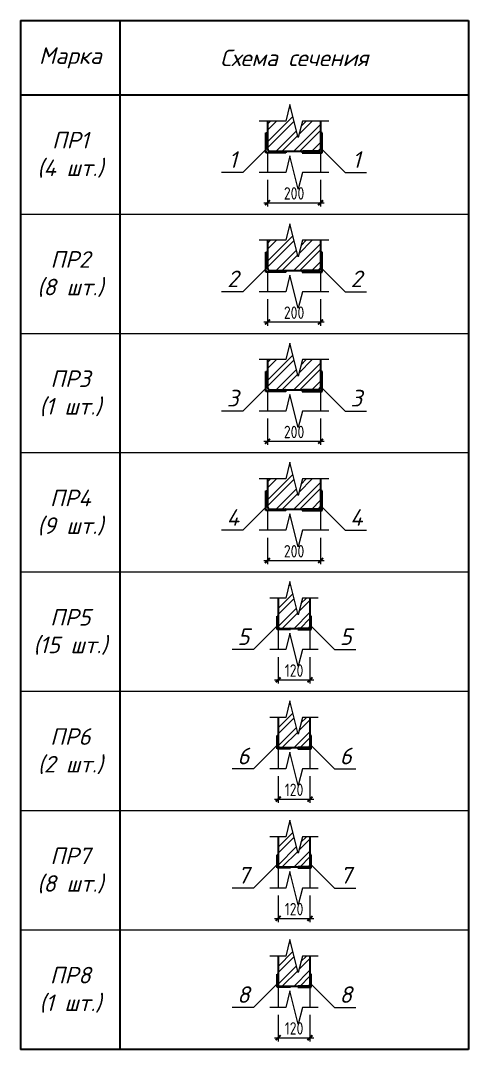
# Model space of a CAD drawing. Extents: x -965262 to 1142518, y -357520 to 71675.
# Drawn here: x 947468 to 956468, y -212786 to -192086 of the extents above; entities that cross this region are included whole.
import ezdxf

# ---------------------------------------------------------------- set-up
doc = ezdxf.new("R2010")
doc.units = 0
doc.header["$LTSCALE"] = 10
doc.layers.get('0').update_dxf_attribs({"linetype": 'CONTINUOUS', "lineweight": 30})
doc.layers.get('Defpoints').update_dxf_attribs({"linetype": 'CONTINUOUS'})
doc.styles.add('GOST 2.304', font='isocpeur.ttf', dxfattribs={"width": 0.75, "height": 250})
doc.styles.add('ГОСТ 2м', font='isocpeur.ttf', dxfattribs={"width": 0.8, "height": 250})
doc.dimstyles.new('ГОСТ 2м', dxfattribs={"dimtxt": 250, "dimasz": 100, "dimexe": 75, "dimexo": 150, "dimgap": 62.5, "dimtad": 1, "dimdec": 0, "dimtxsty": 'ГОСТ 2м', "dimblk": 'ARCHTICK', "dimcen": 150, "dimdle": 75, "dimclrd": 256, "dimclre": 256, "dimclrt": 256, "dimadec": 0, "dimazin": 0, "dimtfac": 1, "dimtdec": 0, "dimtmove": 0, "dimatfit": 3, "dimldrblk": 'OBLIQUE', "dimfxl": 1, "dimlwd": 15, "dimlwe": 15, "dimarcsym": 0})
pattern_1 = [(135, (950299.51, -195124.8), (-29.9342, -29.9342), [])]
pattern_2 = [(135, (950299.51, -197524.8), (-29.9342, -29.9342), [])]
pattern_3 = [(135, (950299.51, -199924.8), (-29.9342, -29.9342), [])]
pattern_4 = [(135, (950299.51, -202324.8), (-29.9342, -29.9342), [])]

# ---------------------------------------------------------------- blocks, each defined once
blk = doc.blocks.new('_ArchTick')
at = {"color": 0, "linetype": 'ByBlock', "lineweight": 0, "const_width": 0.4}
blk.add_lwpolyline([(-0.5, -0.5), (0.5, 0.5)], dxfattribs=at)
blk = doc.blocks.new('*D14')
at = {"lineweight": 15, "transparency": 16777216}
for p, q in [((952644, -204891), (952644, -205425)), ((953284, -204891), (953284, -205425)), ((952569, -205350), (953359, -205350))]:
    blk.add_line(p, q, dxfattribs=at)
at = {"layer": 'Defpoints', "color": 0, "lineweight": 15, "transparency": 16777216}
for p in [(952644, -204741), (953284, -204741), (953284, -205350)]:
    blk.add_point(p, dxfattribs=at)
at = {"lineweight": 15, "transparency": 16777216, "xscale": 100, "yscale": 100, "zscale": 100, "rotation": 180}
blk.add_blockref('_ArchTick', (952644, -205350), dxfattribs=at)
at = {"lineweight": 15, "transparency": 16777216, "xscale": 100, "yscale": 100, "zscale": 100}
blk.add_blockref('_ArchTick', (953284, -205350), dxfattribs=at)
at = {"lineweight": 15, "transparency": 16777216, "insert": (952964, -205163), "char_height": 250, "attachment_point": 5, "style": 'ГОСТ 2м'}
blk.add_mtext('120', dxfattribs=at)
blk = doc.blocks.new('_Oblique')
at = {"color": 0, "linetype": 'ByBlock', "lineweight": -2}
blk.add_line((-0.5, -0.5), (0.5, 0.5), dxfattribs=at)
blk = doc.blocks.new('*D15')
at = {"lineweight": 15, "transparency": 16777216}
for p, q in [((952644, -207291), (952644, -207825)), ((953284, -207291), (953284, -207825)), ((952569, -207750), (953359, -207750))]:
    blk.add_line(p, q, dxfattribs=at)
at = {"layer": 'Defpoints', "color": 0, "lineweight": 15, "transparency": 16777216}
for p in [(952644, -207141), (953284, -207141), (953284, -207750)]:
    blk.add_point(p, dxfattribs=at)
at = {"lineweight": 15, "transparency": 16777216, "xscale": 100, "yscale": 100, "zscale": 100, "rotation": 180}
blk.add_blockref('_ArchTick', (952644, -207750), dxfattribs=at)
at = {"lineweight": 15, "transparency": 16777216, "xscale": 100, "yscale": 100, "zscale": 100}
blk.add_blockref('_ArchTick', (953284, -207750), dxfattribs=at)
at = {"lineweight": 15, "transparency": 16777216, "insert": (952964, -207563), "char_height": 250, "attachment_point": 5, "style": 'ГОСТ 2м'}
blk.add_mtext('120', dxfattribs=at)
blk = doc.blocks.new('*D16')
at = {"lineweight": 15, "transparency": 16777216}
for p, q in [((952644, -209691), (952644, -210225)), ((953284, -209691), (953284, -210225)), ((952569, -210150), (953359, -210150))]:
    blk.add_line(p, q, dxfattribs=at)
at = {"layer": 'Defpoints', "color": 0, "lineweight": 15, "transparency": 16777216}
for p in [(952644, -209541), (953284, -209541), (953284, -210150)]:
    blk.add_point(p, dxfattribs=at)
at = {"lineweight": 15, "transparency": 16777216, "xscale": 100, "yscale": 100, "zscale": 100, "rotation": 180}
blk.add_blockref('_ArchTick', (952644, -210150), dxfattribs=at)
at = {"lineweight": 15, "transparency": 16777216, "xscale": 100, "yscale": 100, "zscale": 100}
blk.add_blockref('_ArchTick', (953284, -210150), dxfattribs=at)
at = {"lineweight": 15, "transparency": 16777216, "insert": (952964, -209963), "char_height": 250, "attachment_point": 5, "style": 'ГОСТ 2м'}
blk.add_mtext('120', dxfattribs=at)
blk = doc.blocks.new('*D17')
at = {"lineweight": 15, "transparency": 16777216}
for p, q in [((952430, -195291), (952430, -195825)), ((953497, -195291), (953497, -195825)), ((952355, -195750), (953572, -195750))]:
    blk.add_line(p, q, dxfattribs=at)
at = {"layer": 'Defpoints', "color": 0, "lineweight": 15, "transparency": 16777216}
for p in [(952430, -195141), (953497, -195141), (953497, -195750)]:
    blk.add_point(p, dxfattribs=at)
at = {"lineweight": 15, "transparency": 16777216, "xscale": 100, "yscale": 100, "zscale": 100, "rotation": 180}
blk.add_blockref('_ArchTick', (952430, -195750), dxfattribs=at)
at = {"lineweight": 15, "transparency": 16777216, "xscale": 100, "yscale": 100, "zscale": 100}
blk.add_blockref('_ArchTick', (953497, -195750), dxfattribs=at)
at = {"lineweight": 15, "transparency": 16777216, "insert": (952964, -195563), "char_height": 250, "attachment_point": 5, "style": 'ГОСТ 2м'}
blk.add_mtext('200', dxfattribs=at)
blk = doc.blocks.new('*D18')
at = {"lineweight": 15, "transparency": 16777216}
for p, q in [((952430, -197691), (952430, -198225)), ((953497, -197691), (953497, -198225)), ((952355, -198150), (953572, -198150))]:
    blk.add_line(p, q, dxfattribs=at)
at = {"layer": 'Defpoints', "color": 0, "lineweight": 15, "transparency": 16777216}
for p in [(952430, -197541), (953497, -197541), (953497, -198150)]:
    blk.add_point(p, dxfattribs=at)
at = {"lineweight": 15, "transparency": 16777216, "xscale": 100, "yscale": 100, "zscale": 100, "rotation": 180}
blk.add_blockref('_ArchTick', (952430, -198150), dxfattribs=at)
at = {"lineweight": 15, "transparency": 16777216, "xscale": 100, "yscale": 100, "zscale": 100}
blk.add_blockref('_ArchTick', (953497, -198150), dxfattribs=at)
at = {"lineweight": 15, "transparency": 16777216, "insert": (952964, -197963), "char_height": 250, "attachment_point": 5, "style": 'ГОСТ 2м'}
blk.add_mtext('200', dxfattribs=at)
blk = doc.blocks.new('*D19')
at = {"lineweight": 15, "transparency": 16777216}
for p, q in [((952430, -200091), (952430, -200625)), ((953497, -200091), (953497, -200625)), ((952355, -200550), (953572, -200550))]:
    blk.add_line(p, q, dxfattribs=at)
at = {"layer": 'Defpoints', "color": 0, "lineweight": 15, "transparency": 16777216}
for p in [(952430, -199941), (953497, -199941), (953497, -200550)]:
    blk.add_point(p, dxfattribs=at)
at = {"lineweight": 15, "transparency": 16777216, "xscale": 100, "yscale": 100, "zscale": 100, "rotation": 180}
blk.add_blockref('_ArchTick', (952430, -200550), dxfattribs=at)
at = {"lineweight": 15, "transparency": 16777216, "xscale": 100, "yscale": 100, "zscale": 100}
blk.add_blockref('_ArchTick', (953497, -200550), dxfattribs=at)
at = {"lineweight": 15, "transparency": 16777216, "insert": (952964, -200363), "char_height": 250, "attachment_point": 5, "style": 'ГОСТ 2м'}
blk.add_mtext('200', dxfattribs=at)
blk = doc.blocks.new('*D20')
at = {"lineweight": 15, "transparency": 16777216}
for p, q in [((952430, -202491), (952430, -203025)), ((953497, -202491), (953497, -203025)), ((952355, -202950), (953572, -202950))]:
    blk.add_line(p, q, dxfattribs=at)
at = {"layer": 'Defpoints', "color": 0, "lineweight": 15, "transparency": 16777216}
for p in [(952430, -202341), (953497, -202341), (953497, -202950)]:
    blk.add_point(p, dxfattribs=at)
at = {"lineweight": 15, "transparency": 16777216, "xscale": 100, "yscale": 100, "zscale": 100, "rotation": 180}
blk.add_blockref('_ArchTick', (952430, -202950), dxfattribs=at)
at = {"lineweight": 15, "transparency": 16777216, "xscale": 100, "yscale": 100, "zscale": 100}
blk.add_blockref('_ArchTick', (953497, -202950), dxfattribs=at)
at = {"lineweight": 15, "transparency": 16777216, "insert": (952964, -202763), "char_height": 250, "attachment_point": 5, "style": 'ГОСТ 2м'}
blk.add_mtext('200', dxfattribs=at)
blk = doc.blocks.new('*D21')
at = {"lineweight": 15, "transparency": 16777216}
for p, q in [((952644, -212091), (952644, -212625)), ((953284, -212091), (953284, -212625)), ((952569, -212550), (953359, -212550))]:
    blk.add_line(p, q, dxfattribs=at)
at = {"layer": 'Defpoints', "color": 0, "lineweight": 15, "transparency": 16777216}
for p in [(952644, -211941), (953284, -211941), (953284, -212550)]:
    blk.add_point(p, dxfattribs=at)
at = {"lineweight": 15, "transparency": 16777216, "xscale": 100, "yscale": 100, "zscale": 100, "rotation": 180}
blk.add_blockref('_ArchTick', (952644, -212550), dxfattribs=at)
at = {"lineweight": 15, "transparency": 16777216, "xscale": 100, "yscale": 100, "zscale": 100}
blk.add_blockref('_ArchTick', (953284, -212550), dxfattribs=at)
at = {"lineweight": 15, "transparency": 16777216, "insert": (952964, -212363), "char_height": 250, "attachment_point": 5, "style": 'ГОСТ 2м'}
blk.add_mtext('120', dxfattribs=at)

msp = doc.modelspace()

# ---------------------------------------------------------------- hatches: boundary and pattern name
at = {"lineweight": 15}
h = msp.add_hatch(dxfattribs=at)
h.set_pattern_fill('ANSI32', color=4, scale=26.666667, style=0)
h.set_pattern_definition([(45, (991098.37, -226264.2), (-179.6051, 179.6051), []), (45, (991218.1, -226264.2), (-179.6051, 179.6051), [])])
h.paths.add_polyline_path([(952430.3, -194713.9), (952430.3, -194106.7), (952796.9, -194106.7), (952880.3, -193773.4), (953046.9, -194440), (953130.3, -194106.7), (953496.9, -194106.7), (953496.9, -194713.9)])
h = msp.add_hatch(dxfattribs=at)
h.set_pattern_fill('ANSI31', color=3, scale=13.333333, angle=90, style=0)
h.set_pattern_definition(pattern_1)
h.paths.add_polyline_path([(952782.3, -194713.9), (952478.3, -194713.9, -0.4142136), (952430.3, -194665.9), (952430.3, -194361.9, 0.4142136), (952414.3, -194345.9), (952398.3, -194345.9), (952398.3, -194745.9), (952798.3, -194745.9), (952798.3, -194729.9, 0.4142136)])
h = msp.add_hatch(dxfattribs=at)
h.set_pattern_fill('ANSI31', color=3, scale=13.333333, angle=90, style=0)
h.set_pattern_definition(pattern_1)
h.paths.add_polyline_path([(953528.9, -194345.9), (953512.9, -194345.9, 0.4142136), (953496.9, -194361.9), (953496.9, -194665.9, -0.4142136), (953448.9, -194713.9), (953144.9, -194713.9, 0.4142136), (953128.9, -194729.9), (953128.9, -194745.9), (953528.9, -194745.9)])
h = msp.add_hatch(dxfattribs=at)
h.set_pattern_fill('ANSI32', color=4, scale=26.666667, style=0)
h.set_pattern_definition([(45, (991098.37, -228664.2), (-179.6051, 179.6051), []), (45, (991218.1, -228664.2), (-179.6051, 179.6051), [])])
h.paths.add_polyline_path([(952430.3, -197113.9), (952430.3, -196506.7), (952796.9, -196506.7), (952880.3, -196173.4), (953046.9, -196840), (953130.3, -196506.7), (953496.9, -196506.7), (953496.9, -197113.9)])
h = msp.add_hatch(dxfattribs=at)
h.set_pattern_fill('ANSI31', color=3, scale=13.333333, angle=90, style=0)
h.set_pattern_definition(pattern_2)
h.paths.add_polyline_path([(952782.3, -197113.9), (952478.3, -197113.9, -0.4142136), (952430.3, -197065.9), (952430.3, -196761.9, 0.4142136), (952414.3, -196745.9), (952398.3, -196745.9), (952398.3, -197145.9), (952798.3, -197145.9), (952798.3, -197129.9, 0.4142136)])
h = msp.add_hatch(dxfattribs=at)
h.set_pattern_fill('ANSI31', color=3, scale=13.333333, angle=90, style=0)
h.set_pattern_definition(pattern_2)
h.paths.add_polyline_path([(953528.9, -196745.9), (953512.9, -196745.9, 0.4142136), (953496.9, -196761.9), (953496.9, -197065.9, -0.4142136), (953448.9, -197113.9), (953144.9, -197113.9, 0.4142136), (953128.9, -197129.9), (953128.9, -197145.9), (953528.9, -197145.9)])
h = msp.add_hatch(dxfattribs=at)
h.set_pattern_fill('ANSI32', color=4, scale=26.666667, style=0)
h.set_pattern_definition([(45, (991098.37, -231064.2), (-179.6051, 179.6051), []), (45, (991218.1, -231064.2), (-179.6051, 179.6051), [])])
h.paths.add_polyline_path([(952430.3, -199513.9), (952430.3, -198906.7), (952796.9, -198906.7), (952880.3, -198573.4), (953046.9, -199240), (953130.3, -198906.7), (953496.9, -198906.7), (953496.9, -199513.9)])
h = msp.add_hatch(dxfattribs=at)
h.set_pattern_fill('ANSI31', color=3, scale=13.333333, angle=90, style=0)
h.set_pattern_definition(pattern_3)
h.paths.add_polyline_path([(952782.3, -199513.9), (952478.3, -199513.9, -0.4142136), (952430.3, -199465.9), (952430.3, -199161.9, 0.4142136), (952414.3, -199145.9), (952398.3, -199145.9), (952398.3, -199545.9), (952798.3, -199545.9), (952798.3, -199529.9, 0.4142136)])
h = msp.add_hatch(dxfattribs=at)
h.set_pattern_fill('ANSI31', color=3, scale=13.333333, angle=90, style=0)
h.set_pattern_definition(pattern_3)
h.paths.add_polyline_path([(953528.9, -199145.9), (953512.9, -199145.9, 0.4142136), (953496.9, -199161.9), (953496.9, -199465.9, -0.4142136), (953448.9, -199513.9), (953144.9, -199513.9, 0.4142136), (953128.9, -199529.9), (953128.9, -199545.9), (953528.9, -199545.9)])
h = msp.add_hatch(dxfattribs=at)
h.set_pattern_fill('ANSI32', color=4, scale=26.666667, style=0)
h.set_pattern_definition([(45, (991098.37, -233464.2), (-179.6051, 179.6051), []), (45, (991218.1, -233464.2), (-179.6051, 179.6051), [])])
h.paths.add_polyline_path([(952430.3, -201913.9), (952430.3, -201306.7), (952796.9, -201306.7), (952880.3, -200973.4), (953046.9, -201640), (953130.3, -201306.7), (953496.9, -201306.7), (953496.9, -201913.9)])
h = msp.add_hatch(dxfattribs=at)
h.set_pattern_fill('ANSI31', color=3, scale=13.333333, angle=90, style=0)
h.set_pattern_definition(pattern_4)
h.paths.add_polyline_path([(952782.3, -201913.9), (952478.3, -201913.9, -0.4142136), (952430.3, -201865.9), (952430.3, -201561.9, 0.4142136), (952414.3, -201545.9), (952398.3, -201545.9), (952398.3, -201945.9), (952798.3, -201945.9), (952798.3, -201929.9, 0.4142136)])
h = msp.add_hatch(dxfattribs=at)
h.set_pattern_fill('ANSI31', color=3, scale=13.333333, angle=90, style=0)
h.set_pattern_definition(pattern_4)
h.paths.add_polyline_path([(953528.9, -201545.9), (953512.9, -201545.9, 0.4142136), (953496.9, -201561.9), (953496.9, -201865.9, -0.4142136), (953448.9, -201913.9), (953144.9, -201913.9, 0.4142136), (953128.9, -201929.9), (953128.9, -201945.9), (953528.9, -201945.9)])
h = msp.add_hatch(dxfattribs=at)
h.set_pattern_fill('ANSI32', color=1, scale=26.666667, style=0)
h.set_pattern_definition([(45, (950299.5, -195124.8), (-179.605, 179.605), []), (45, (950419.25, -195124.8), (-179.605, 179.605), [])])
h.paths.add_polyline_path([(952880.3, -203373.4), (952796.9, -203706.7), (952643.6, -203706.7), (952643.6, -204313.9), (953283.6, -204313.9), (953283.6, -203706.7), (953130.3, -203706.7), (953046.9, -204040)])
h = msp.add_hatch(dxfattribs=at)
h.set_pattern_fill('ANSI31', color=3, scale=8.888889, angle=90, style=0)
h.set_pattern_definition([(135, (951223.092, -204587.838), (-19.95612, -19.95612), [])])
h.paths.add_polyline_path([(952878.3, -204313.9), (952675.6, -204313.9, -0.4142136), (952643.6, -204281.9), (952643.6, -204079.2, 0.4142136), (952632.9, -204068.6), (952622.3, -204068.6), (952622.3, -204335.2), (952888.9, -204335.2), (952888.9, -204324.6, 0.4142136)])
h = msp.add_hatch(dxfattribs=at)
h.set_pattern_fill('ANSI31', color=3, scale=8.888889, angle=90, style=0)
h.set_pattern_definition([(45, (954704.086, -204587.838), (19.95612, -19.95612), [])])
h.paths.add_polyline_path([(953048.9, -204313.9), (953251.6, -204313.9, 0.4142136), (953283.6, -204281.9), (953283.6, -204079.2, -0.4142136), (953294.3, -204068.6), (953304.9, -204068.6), (953304.9, -204335.2), (953038.3, -204335.2), (953038.3, -204324.6, -0.4142136)])
h = msp.add_hatch(dxfattribs=at)
h.set_pattern_fill('ANSI32', color=1, scale=26.666667, style=0)
h.set_pattern_definition([(45, (950299.5, -197524.8), (-179.605, 179.605), []), (45, (950419.25, -197524.8), (-179.605, 179.605), [])])
h.paths.add_polyline_path([(952880.3, -205773.4), (952796.9, -206106.7), (952643.6, -206106.7), (952643.6, -206713.9), (953283.6, -206713.9), (953283.6, -206106.7), (953130.3, -206106.7), (953046.9, -206440)])
h = msp.add_hatch(dxfattribs=at)
h.set_pattern_fill('ANSI31', color=3, scale=8.888889, angle=90, style=0)
h.set_pattern_definition([(135, (951223.092, -206987.838), (-19.95612, -19.95612), [])])
h.paths.add_polyline_path([(952878.3, -206713.9), (952675.6, -206713.9, -0.4142136), (952643.6, -206681.9), (952643.6, -206479.2, 0.4142136), (952632.9, -206468.6), (952622.3, -206468.6), (952622.3, -206735.2), (952888.9, -206735.2), (952888.9, -206724.6, 0.4142136)])
h = msp.add_hatch(dxfattribs=at)
h.set_pattern_fill('ANSI31', color=3, scale=8.888889, angle=90, style=0)
h.set_pattern_definition([(45, (954704.086, -206987.838), (19.95612, -19.95612), [])])
h.paths.add_polyline_path([(953048.9, -206713.9), (953251.6, -206713.9, 0.4142136), (953283.6, -206681.9), (953283.6, -206479.2, -0.4142136), (953294.3, -206468.6), (953304.9, -206468.6), (953304.9, -206735.2), (953038.3, -206735.2), (953038.3, -206724.6, -0.4142136)])
h = msp.add_hatch(dxfattribs=at)
h.set_pattern_fill('ANSI32', color=1, scale=26.666667, style=0)
h.set_pattern_definition([(45, (950299.5, -199924.8), (-179.605, 179.605), []), (45, (950419.25, -199924.8), (-179.605, 179.605), [])])
h.paths.add_polyline_path([(952880.3, -208173.4), (952796.9, -208506.7), (952643.6, -208506.7), (952643.6, -209113.9), (953283.6, -209113.9), (953283.6, -208506.7), (953130.3, -208506.7), (953046.9, -208840)])
h = msp.add_hatch(dxfattribs=at)
h.set_pattern_fill('ANSI31', color=3, scale=8.888889, angle=90, style=0)
h.set_pattern_definition([(135, (951223.092, -209387.838), (-19.95612, -19.95612), [])])
h.paths.add_polyline_path([(952878.3, -209113.9), (952675.6, -209113.9, -0.4142136), (952643.6, -209081.9), (952643.6, -208879.2, 0.4142136), (952632.9, -208868.6), (952622.3, -208868.6), (952622.3, -209135.2), (952888.9, -209135.2), (952888.9, -209124.6, 0.4142136)])
h = msp.add_hatch(dxfattribs=at)
h.set_pattern_fill('ANSI31', color=3, scale=8.888889, angle=90, style=0)
h.set_pattern_definition([(45, (954704.086, -209387.838), (19.95612, -19.95612), [])])
h.paths.add_polyline_path([(953048.9, -209113.9), (953251.6, -209113.9, 0.4142136), (953283.6, -209081.9), (953283.6, -208879.2, -0.4142136), (953294.3, -208868.6), (953304.9, -208868.6), (953304.9, -209135.2), (953038.3, -209135.2), (953038.3, -209124.6, -0.4142136)])
h = msp.add_hatch(dxfattribs=at)
h.set_pattern_fill('ANSI32', color=1, scale=26.666667, style=0)
h.set_pattern_definition([(45, (950299.5, -202324.8), (-179.605, 179.605), []), (45, (950419.25, -202324.8), (-179.605, 179.605), [])])
h.paths.add_polyline_path([(952880.3, -210573.4), (952796.9, -210906.7), (952643.6, -210906.7), (952643.6, -211513.9), (953283.6, -211513.9), (953283.6, -210906.7), (953130.3, -210906.7), (953046.9, -211240)])
h = msp.add_hatch(dxfattribs=at)
h.set_pattern_fill('ANSI31', color=3, scale=8.888889, angle=90, style=0)
h.set_pattern_definition([(135, (951223.092, -211787.838), (-19.95612, -19.95612), [])])
h.paths.add_polyline_path([(952878.3, -211513.9), (952675.6, -211513.9, -0.4142136), (952643.6, -211481.9), (952643.6, -211279.2, 0.4142136), (952632.9, -211268.6), (952622.3, -211268.6), (952622.3, -211535.2), (952888.9, -211535.2), (952888.9, -211524.6, 0.4142136)])
h = msp.add_hatch(dxfattribs=at)
h.set_pattern_fill('ANSI31', color=3, scale=8.888889, angle=90, style=0)
h.set_pattern_definition([(45, (954704.086, -211787.838), (19.95612, -19.95612), [])])
h.paths.add_polyline_path([(953048.9, -211513.9), (953251.6, -211513.9, 0.4142136), (953283.6, -211481.9), (953283.6, -211279.2, -0.4142136), (953294.3, -211268.6), (953304.9, -211268.6), (953304.9, -211535.2), (953038.3, -211535.2), (953038.3, -211524.6, -0.4142136)])

# ---------------------------------------------------------------- linework, layer by layer
for p, q in [((947467.6, -192085.9, 9801.8), (956467.6, -192085.9, 9801.8)), ((947467.6, -192085.9, 9801.8), (947467.6, -212785.9, 9801.8)), ((949467.6, -212785.9, 9801.8), (949467.6, -192085.9, 9801.8)), ((956467.6, -192085.9, 9801.8), (956467.6, -212785.9, 9801.8)), ((956467.6, -193585.9, 9801.8), (947467.6, -193585.9, 9801.8)), ((956467.6, -212785.9, 9801.8), (947467.6, -212785.9, 9801.8))]:
    msp.add_line(p, q)
at = {"color": 6, "lineweight": 15, "ltscale": 10}
for p, q in [((952880.3, -193773.4, 5455.4), (952796.9, -194106.7, 5455.4)), ((953046.9, -194440, 5455.4), (952880.3, -193773.4, 5455.4)), ((953130.3, -194106.7, 5455.4), (953046.9, -194440, 5455.4)), ((952880.3, -194808.1, 5455.4), (952796.9, -195141.4, 5455.4)), ((953046.9, -195474.8, 5455.4), (952880.3, -194808.1, 5455.4)), ((953130.3, -195141.4, 5455.4), (953046.9, -195474.8, 5455.4)), ((952880.3, -196173.4, 5455.4), (952796.9, -196506.7, 5455.4)), ((953046.9, -196840, 5455.4), (952880.3, -196173.4, 5455.4)), ((953130.3, -196506.7, 5455.4), (953046.9, -196840, 5455.4)), ((952880.3, -197208.1, 5455.4), (952796.9, -197541.4, 5455.4)), ((953046.9, -197874.8, 5455.4), (952880.3, -197208.1, 5455.4)), ((953130.3, -197541.4, 5455.4), (953046.9, -197874.8, 5455.4)), ((952880.3, -198573.4, 5455.4), (952796.9, -198906.7, 5455.4)), ((953046.9, -199240, 5455.4), (952880.3, -198573.4, 5455.4)), ((953130.3, -198906.7, 5455.4), (953046.9, -199240, 5455.4)), ((952880.3, -199608.1, 5455.4), (952796.9, -199941.4, 5455.4)), ((953046.9, -200274.8, 5455.4), (952880.3, -199608.1, 5455.4)), ((953130.3, -199941.4, 5455.4), (953046.9, -200274.8, 5455.4)), ((952880.3, -200973.4, 5455.4), (952796.9, -201306.7, 5455.4)), ((953046.9, -201640, 5455.4), (952880.3, -200973.4, 5455.4)), ((953130.3, -201306.7, 5455.4), (953046.9, -201640, 5455.4)), ((952880.3, -202008.1, 5455.4), (952796.9, -202341.4, 5455.4)), ((953046.9, -202674.8, 5455.4), (952880.3, -202008.1, 5455.4)), ((953130.3, -202341.4, 5455.4), (953046.9, -202674.8, 5455.4)), ((952880.3, -203373.4, 5455.4), (952796.9, -203706.7, 5455.4)), ((953046.9, -204040, 5455.4), (952880.3, -203373.4, 5455.4)), ((953130.3, -203706.7, 5455.4), (953046.9, -204040, 5455.4)), ((952880.3, -204408.1, 5455.4), (952796.9, -204741.4, 5455.4)), ((953046.9, -205074.8, 5455.4), (952880.3, -204408.1, 5455.4)), ((953130.3, -204741.4, 5455.4), (953046.9, -205074.8, 5455.4)), ((952880.3, -205773.4, 5455.4), (952796.9, -206106.7, 5455.4)), ((953046.9, -206440, 5455.4), (952880.3, -205773.4, 5455.4)), ((953130.3, -206106.7, 5455.4), (953046.9, -206440, 5455.4)), ((952880.3, -206808.1, 5455.4), (952796.9, -207141.4, 5455.4)), ((953046.9, -207474.8, 5455.4), (952880.3, -206808.1, 5455.4)), ((953130.3, -207141.4, 5455.4), (953046.9, -207474.8, 5455.4)), ((952880.3, -208173.4, 5455.4), (952796.9, -208506.7, 5455.4)), ((953046.9, -208840, 5455.4), (952880.3, -208173.4, 5455.4)), ((953130.3, -208506.7, 5455.4), (953046.9, -208840, 5455.4)), ((952880.3, -209208.1, 5455.4), (952796.9, -209541.4, 5455.4)), ((953046.9, -209874.8, 5455.4), (952880.3, -209208.1, 5455.4)), ((953130.3, -209541.4, 5455.4), (953046.9, -209874.8, 5455.4)), ((952880.3, -210573.4, 5455.4), (952796.9, -210906.7, 5455.4)), ((953046.9, -211240, 5455.4), (952880.3, -210573.4, 5455.4)), ((953130.3, -210906.7, 5455.4), (953046.9, -211240, 5455.4)), ((952880.3, -211608.1, 5455.4), (952796.9, -211941.4, 5455.4)), ((953046.9, -212274.8, 5455.4), (952880.3, -211608.1, 5455.4)), ((953130.3, -211941.4, 5455.4), (953046.9, -212274.8, 5455.4))]:
    msp.add_line(p, q, dxfattribs=at)
at = {"color": 6, "lineweight": 15, "ltscale": 10, "extrusion": (0, 1, 0)}
for p, q in [((952796.9, -194106.7, 5455.4), (952264.5, -194106.7, 5455.4)), ((953662.7, -194106.7, 5455.4), (953130.3, -194106.7, 5455.4)), ((952796.9, -195141.4, 5455.4), (952264.5, -195141.4, 5455.4)), ((953662.7, -195141.4, 5455.4), (953130.3, -195141.4, 5455.4)), ((952796.9, -196506.7, 5455.4), (952264.5, -196506.7, 5455.4)), ((953662.7, -196506.7, 5455.4), (953130.3, -196506.7, 5455.4)), ((952796.9, -197541.4, 5455.4), (952264.5, -197541.4, 5455.4)), ((953662.7, -197541.4, 5455.4), (953130.3, -197541.4, 5455.4)), ((952796.9, -198906.7, 5455.4), (952264.5, -198906.7, 5455.4)), ((953662.7, -198906.7, 5455.4), (953130.3, -198906.7, 5455.4)), ((952796.9, -199941.4, 5455.4), (952264.5, -199941.4, 5455.4)), ((953662.7, -199941.4, 5455.4), (953130.3, -199941.4, 5455.4)), ((952796.9, -201306.7, 5455.4), (952264.5, -201306.7, 5455.4)), ((953662.7, -201306.7, 5455.4), (953130.3, -201306.7, 5455.4)), ((952796.9, -202341.4, 5455.4), (952264.5, -202341.4, 5455.4)), ((953662.7, -202341.4, 5455.4), (953130.3, -202341.4, 5455.4)), ((952796.9, -203706.7, 5455.4), (952477.8, -203706.7, 5455.4)), ((953449.3, -203706.7, 5455.4), (953130.3, -203706.7, 5455.4)), ((952796.9, -204741.4, 5455.4), (952477.8, -204741.4, 5455.4)), ((953449.3, -204741.4, 5455.4), (953130.3, -204741.4, 5455.4)), ((952796.9, -206106.7, 5455.4), (952477.8, -206106.7, 5455.4)), ((953449.3, -206106.7, 5455.4), (953130.3, -206106.7, 5455.4)), ((952796.9, -207141.4, 5455.4), (952477.8, -207141.4, 5455.4)), ((953449.3, -207141.4, 5455.4), (953130.3, -207141.4, 5455.4)), ((952796.9, -208506.7, 5455.4), (952477.8, -208506.7, 5455.4)), ((953449.3, -208506.7, 5455.4), (953130.3, -208506.7, 5455.4)), ((952796.9, -209541.4, 5455.4), (952477.8, -209541.4, 5455.4)), ((953449.3, -209541.4, 5455.4), (953130.3, -209541.4, 5455.4)), ((952796.9, -210906.7, 5455.4), (952477.8, -210906.7, 5455.4)), ((953449.3, -210906.7, 5455.4), (953130.3, -210906.7, 5455.4)), ((952796.9, -211941.4, 5455.4), (952477.8, -211941.4, 5455.4)), ((953449.3, -211941.4, 5455.4), (953130.3, -211941.4, 5455.4))]:
    msp.add_line(p, q, dxfattribs=at)
at = {"color": 4}
for p, q in [((952430.3, -194106.7, 3347.6), (952430.3, -194665.9, 5455.4)), ((953496.9, -194106.7, 3347.6), (953496.9, -194665.9, 5455.4)), ((952478.3, -194713.9, 5455.4), (953448.9, -194713.9, 5455.4)), ((952430.3, -196506.7, 3347.6), (952430.3, -197065.9, 5455.4)), ((953496.9, -196506.7, 3347.6), (953496.9, -197065.9, 5455.4)), ((952478.3, -197113.9, 5455.4), (953448.9, -197113.9, 5455.4)), ((952430.3, -198906.7, 3347.6), (952430.3, -199465.9, 5455.4)), ((953496.9, -198906.7, 3347.6), (953496.9, -199465.9, 5455.4)), ((952478.3, -199513.9, 5455.4), (953448.9, -199513.9, 5455.4)), ((952430.3, -201306.7, 3347.6), (952430.3, -201865.9, 5455.4)), ((953496.9, -201306.7, 3347.6), (953496.9, -201865.9, 5455.4)), ((952478.3, -201913.9, 5455.4), (953448.9, -201913.9, 5455.4))]:
    msp.add_line(p, q, dxfattribs=at)
at = {"color": 3}
for p, q in [((952398.3, -194745.9, 5455.4), (952398.3, -194345.9, 5455.4)), ((952398.3, -194345.9, 5455.4), (952414.3, -194345.9, 5455.4)), ((952430.3, -194361.9, 5455.4), (952430.3, -194665.9, 5455.4)), ((953496.9, -194361.9, 5455.4), (953496.9, -194665.9, 5455.4)), ((953528.9, -194345.9, 5455.4), (953512.9, -194345.9, 5455.4)), ((953528.9, -194745.9, 5455.4), (953528.9, -194345.9, 5455.4)), ((952798.3, -194745.9, 5455.4), (952398.3, -194745.9, 5455.4)), ((952398.3, -194745.9, 5455.4), (952398.3, -194745.9, 5455.4)), ((952478.3, -194713.9, 5455.4), (952782.3, -194713.9, 5455.4)), ((952798.3, -194729.9, 5455.4), (952798.3, -194745.9, 5455.4)), ((953128.9, -194729.9, 5455.4), (953128.9, -194745.9, 5455.4)), ((953128.9, -194745.9, 5455.4), (953528.9, -194745.9, 5455.4)), ((953448.9, -194713.9, 5455.4), (953144.9, -194713.9, 5455.4)), ((953528.9, -194745.9, 5455.4), (953528.9, -194745.9, 5455.4)), ((952398.3, -197145.9, 5455.4), (952398.3, -196745.9, 5455.4)), ((952398.3, -196745.9, 5455.4), (952414.3, -196745.9, 5455.4)), ((952430.3, -196761.9, 5455.4), (952430.3, -197065.9, 5455.4)), ((953496.9, -196761.9, 5455.4), (953496.9, -197065.9, 5455.4)), ((953528.9, -196745.9, 5455.4), (953512.9, -196745.9, 5455.4)), ((953528.9, -197145.9, 5455.4), (953528.9, -196745.9, 5455.4)), ((952798.3, -197145.9, 5455.4), (952398.3, -197145.9, 5455.4)), ((952398.3, -197145.9, 5455.4), (952398.3, -197145.9, 5455.4)), ((952478.3, -197113.9, 5455.4), (952782.3, -197113.9, 5455.4)), ((952798.3, -197129.9, 5455.4), (952798.3, -197145.9, 5455.4)), ((953128.9, -197129.9, 5455.4), (953128.9, -197145.9, 5455.4)), ((953128.9, -197145.9, 5455.4), (953528.9, -197145.9, 5455.4)), ((953448.9, -197113.9, 5455.4), (953144.9, -197113.9, 5455.4)), ((953528.9, -197145.9, 5455.4), (953528.9, -197145.9, 5455.4)), ((952398.3, -199545.9, 5455.4), (952398.3, -199145.9, 5455.4)), ((952398.3, -199145.9, 5455.4), (952414.3, -199145.9, 5455.4)), ((952430.3, -199161.9, 5455.4), (952430.3, -199465.9, 5455.4)), ((953496.9, -199161.9, 5455.4), (953496.9, -199465.9, 5455.4)), ((953528.9, -199145.9, 5455.4), (953512.9, -199145.9, 5455.4)), ((953528.9, -199545.9, 5455.4), (953528.9, -199145.9, 5455.4)), ((952798.3, -199545.9, 5455.4), (952398.3, -199545.9, 5455.4)), ((952398.3, -199545.9, 5455.4), (952398.3, -199545.9, 5455.4)), ((952478.3, -199513.9, 5455.4), (952782.3, -199513.9, 5455.4)), ((952798.3, -199529.9, 5455.4), (952798.3, -199545.9, 5455.4)), ((953128.9, -199529.9, 5455.4), (953128.9, -199545.9, 5455.4)), ((953128.9, -199545.9, 5455.4), (953528.9, -199545.9, 5455.4)), ((953448.9, -199513.9, 5455.4), (953144.9, -199513.9, 5455.4)), ((953528.9, -199545.9, 5455.4), (953528.9, -199545.9, 5455.4)), ((952398.3, -201945.9, 5455.4), (952398.3, -201545.9, 5455.4)), ((952398.3, -201545.9, 5455.4), (952414.3, -201545.9, 5455.4)), ((952430.3, -201561.9, 5455.4), (952430.3, -201865.9, 5455.4)), ((953496.9, -201561.9, 5455.4), (953496.9, -201865.9, 5455.4)), ((953528.9, -201545.9, 5455.4), (953512.9, -201545.9, 5455.4)), ((953528.9, -201945.9, 5455.4), (953528.9, -201545.9, 5455.4)), ((952798.3, -201945.9, 5455.4), (952398.3, -201945.9, 5455.4)), ((952398.3, -201945.9, 5455.4), (952398.3, -201945.9, 5455.4)), ((952478.3, -201913.9, 5455.4), (952782.3, -201913.9, 5455.4)), ((952798.3, -201929.9, 5455.4), (952798.3, -201945.9, 5455.4)), ((953128.9, -201929.9, 5455.4), (953128.9, -201945.9, 5455.4)), ((953128.9, -201945.9, 5455.4), (953528.9, -201945.9, 5455.4)), ((953448.9, -201913.9, 5455.4), (953144.9, -201913.9, 5455.4)), ((953528.9, -201945.9, 5455.4), (953528.9, -201945.9, 5455.4)), ((952622.3, -204335.2, 5455.4), (952622.3, -204068.6, 5455.4)), ((952622.3, -204068.6, 5455.4), (952632.9, -204068.6, 5455.4)), ((952643.6, -204079.2, 5455.4), (952643.6, -204281.9, 5455.4)), ((953283.6, -204079.2, 5455.4), (953283.6, -204281.9, 5455.4)), ((953304.9, -204068.6, 5455.4), (953294.3, -204068.6, 5455.4)), ((953304.9, -204335.2, 5455.4), (953304.9, -204068.6, 5455.4)), ((952888.9, -204335.2, 5455.4), (952622.3, -204335.2, 5455.4)), ((952622.3, -204335.2, 5455.4), (952622.3, -204335.2, 5455.4)), ((952675.6, -204313.9, 5455.4), (952878.3, -204313.9, 5455.4)), ((952888.9, -204324.6, 5455.4), (952888.9, -204335.2, 5455.4)), ((953038.3, -204324.6, 5455.4), (953038.3, -204335.2, 5455.4)), ((953038.3, -204335.2, 5455.4), (953304.9, -204335.2, 5455.4)), ((953251.6, -204313.9, 5455.4), (953048.9, -204313.9, 5455.4)), ((953304.9, -204335.2, 5455.4), (953304.9, -204335.2, 5455.4)), ((952622.3, -206735.2, 5455.4), (952622.3, -206468.6, 5455.4)), ((952622.3, -206468.6, 5455.4), (952632.9, -206468.6, 5455.4)), ((952643.6, -206479.2, 5455.4), (952643.6, -206681.9, 5455.4)), ((953283.6, -206479.2, 5455.4), (953283.6, -206681.9, 5455.4)), ((953304.9, -206468.6, 5455.4), (953294.3, -206468.6, 5455.4)), ((953304.9, -206735.2, 5455.4), (953304.9, -206468.6, 5455.4)), ((952888.9, -206735.2, 5455.4), (952622.3, -206735.2, 5455.4)), ((952622.3, -206735.2, 5455.4), (952622.3, -206735.2, 5455.4)), ((952675.6, -206713.9, 5455.4), (952878.3, -206713.9, 5455.4)), ((952888.9, -206724.6, 5455.4), (952888.9, -206735.2, 5455.4)), ((953038.3, -206724.6, 5455.4), (953038.3, -206735.2, 5455.4)), ((953038.3, -206735.2, 5455.4), (953304.9, -206735.2, 5455.4)), ((953251.6, -206713.9, 5455.4), (953048.9, -206713.9, 5455.4)), ((953304.9, -206735.2, 5455.4), (953304.9, -206735.2, 5455.4)), ((952622.3, -209135.2, 5455.4), (952622.3, -208868.6, 5455.4)), ((952622.3, -208868.6, 5455.4), (952632.9, -208868.6, 5455.4)), ((952643.6, -208879.2, 5455.4), (952643.6, -209081.9, 5455.4)), ((953283.6, -208879.2, 5455.4), (953283.6, -209081.9, 5455.4)), ((953304.9, -208868.6, 5455.4), (953294.3, -208868.6, 5455.4)), ((953304.9, -209135.2, 5455.4), (953304.9, -208868.6, 5455.4)), ((952888.9, -209135.2, 5455.4), (952622.3, -209135.2, 5455.4)), ((952622.3, -209135.2, 5455.4), (952622.3, -209135.2, 5455.4)), ((952675.6, -209113.9, 5455.4), (952878.3, -209113.9, 5455.4)), ((952888.9, -209124.6, 5455.4), (952888.9, -209135.2, 5455.4)), ((953038.3, -209124.6, 5455.4), (953038.3, -209135.2, 5455.4)), ((953038.3, -209135.2, 5455.4), (953304.9, -209135.2, 5455.4)), ((953251.6, -209113.9, 5455.4), (953048.9, -209113.9, 5455.4)), ((953304.9, -209135.2, 5455.4), (953304.9, -209135.2, 5455.4)), ((952622.3, -211535.2, 5455.4), (952622.3, -211268.6, 5455.4)), ((952622.3, -211268.6, 5455.4), (952632.9, -211268.6, 5455.4)), ((952643.6, -211279.2, 5455.4), (952643.6, -211481.9, 5455.4)), ((953283.6, -211279.2, 5455.4), (953283.6, -211481.9, 5455.4)), ((953304.9, -211268.6, 5455.4), (953294.3, -211268.6, 5455.4)), ((953304.9, -211535.2, 5455.4), (953304.9, -211268.6, 5455.4)), ((952888.9, -211535.2, 5455.4), (952622.3, -211535.2, 5455.4)), ((952622.3, -211535.2, 5455.4), (952622.3, -211535.2, 5455.4)), ((952675.6, -211513.9, 5455.4), (952878.3, -211513.9, 5455.4)), ((952888.9, -211524.6, 5455.4), (952888.9, -211535.2, 5455.4)), ((953038.3, -211524.6, 5455.4), (953038.3, -211535.2, 5455.4)), ((953038.3, -211535.2, 5455.4), (953304.9, -211535.2, 5455.4)), ((953251.6, -211513.9, 5455.4), (953048.9, -211513.9, 5455.4)), ((953304.9, -211535.2, 5455.4), (953304.9, -211535.2, 5455.4))]:
    msp.add_line(p, q, dxfattribs=at)
at = {"lineweight": 15}
for p, q in [((951935.5, -195141.4, 5455.4), (952411.8, -194665.1, 5455.4)), ((953991.7, -195141.4, 5455.4), (953515.4, -194665.1, 5455.4)), ((951935.5, -195141.4, 5455.4), (951508.7, -195141.4, 5455.4)), ((953991.7, -195141.4, 5455.4), (954418.4, -195141.4, 5455.4)), ((956467.6, -195985.9, 9801.8), (947467.6, -195985.9, 9801.8)), ((951935.5, -197541.4, 5455.4), (952411.8, -197065.1, 5455.4)), ((953991.7, -197541.4, 5455.4), (953515.4, -197065.1, 5455.4)), ((951935.5, -197541.4, 5455.4), (951508.7, -197541.4, 5455.4)), ((953991.7, -197541.4, 5455.4), (954418.4, -197541.4, 5455.4)), ((956467.6, -198385.9, 9801.8), (947467.6, -198385.9, 9801.8)), ((951935.5, -199941.4, 5455.4), (952411.8, -199465.1, 5455.4)), ((953991.7, -199941.4, 5455.4), (953515.4, -199465.1, 5455.4)), ((951935.5, -199941.4, 5455.4), (951508.7, -199941.4, 5455.4)), ((953991.7, -199941.4, 5455.4), (954418.4, -199941.4, 5455.4)), ((956467.6, -200785.9, 9801.8), (947467.6, -200785.9, 9801.8)), ((951935.5, -202341.4, 5455.4), (952411.8, -201865.1, 5455.4)), ((953991.7, -202341.4, 5455.4), (953515.4, -201865.1, 5455.4)), ((951935.5, -202341.4, 5455.4), (951508.7, -202341.4, 5455.4)), ((953991.7, -202341.4, 5455.4), (954418.4, -202341.4, 5455.4)), ((956467.6, -203185.9, 9801.8), (947467.6, -203185.9, 9801.8)), ((952148.8, -204741.4, 5455.4), (952625.1, -204265.1, 5455.4)), ((953778.4, -204741.4, 5455.4), (953302, -204265.1, 5455.4)), ((952148.8, -204741.4, 5455.4), (951722.1, -204741.4, 5455.4)), ((953778.4, -204741.4, 5455.4), (954205.1, -204741.4, 5455.4)), ((956467.6, -205585.9, 9801.8), (947467.6, -205585.9, 9801.8)), ((952148.8, -207141.4, 5455.4), (952625.1, -206665.1, 5455.4)), ((953778.4, -207141.4, 5455.4), (953302, -206665.1, 5455.4)), ((952148.8, -207141.4, 5455.4), (951722.1, -207141.4, 5455.4)), ((953778.4, -207141.4, 5455.4), (954205.1, -207141.4, 5455.4)), ((956467.6, -207985.9, 9801.8), (947467.6, -207985.9, 9801.8)), ((952148.8, -209541.4, 5455.4), (952625.1, -209065.1, 5455.4)), ((953778.4, -209541.4, 5455.4), (953302, -209065.1, 5455.4)), ((952148.8, -209541.4, 5455.4), (951722.1, -209541.4, 5455.4)), ((953778.4, -209541.4, 5455.4), (954205.1, -209541.4, 5455.4)), ((956467.6, -210385.9, 9801.8), (947467.6, -210385.9, 9801.8)), ((952148.8, -211941.4, 5455.4), (952625.1, -211465.1, 5455.4)), ((953778.4, -211941.4, 5455.4), (953302, -211465.1, 5455.4)), ((952148.8, -211941.4, 5455.4), (951722.1, -211941.4, 5455.4)), ((953778.4, -211941.4, 5455.4), (954205.1, -211941.4, 5455.4))]:
    msp.add_line(p, q, dxfattribs=at)
at = {"color": 4, "lineweight": 15}
for p, q in [((952430.3, -194745.9, 5455.4), (952430.3, -195141.4, 5455.4)), ((953496.9, -194745.9, 5455.4), (953496.9, -195141.4, 5455.4)), ((952430.3, -197145.9, 5455.4), (952430.3, -197541.4, 5455.4)), ((953496.9, -197145.9, 5455.4), (953496.9, -197541.4, 5455.4)), ((952430.3, -199545.9, 5455.4), (952430.3, -199941.4, 5455.4)), ((953496.9, -199545.9, 5455.4), (953496.9, -199941.4, 5455.4)), ((952430.3, -201945.9, 5455.4), (952430.3, -202341.4, 5455.4)), ((953496.9, -201945.9, 5455.4), (953496.9, -202341.4, 5455.4))]:
    msp.add_line(p, q, dxfattribs=at)
at = {"color": 1}
for p, q in [((952643.6, -203706.7, 3347.6), (952643.6, -204281.9, 5455.4)), ((953283.6, -203706.7, 3347.6), (953283.6, -204281.9, 5455.4)), ((952675.6, -204313.9, 5455.4), (953251.6, -204313.9, 5455.4)), ((952643.6, -206106.7, 3347.6), (952643.6, -206681.9, 5455.4)), ((953283.6, -206106.7, 3347.6), (953283.6, -206681.9, 5455.4)), ((952675.6, -206713.9, 5455.4), (953251.6, -206713.9, 5455.4)), ((952643.6, -208506.7, 3347.6), (952643.6, -209081.9, 5455.4)), ((953283.6, -208506.7, 3347.6), (953283.6, -209081.9, 5455.4)), ((952675.6, -209113.9, 5455.4), (953251.6, -209113.9, 5455.4)), ((952643.6, -210906.7, 3347.6), (952643.6, -211481.9, 5455.4)), ((953283.6, -210906.7, 3347.6), (953283.6, -211481.9, 5455.4)), ((952675.6, -211513.9, 5455.4), (953251.6, -211513.9, 5455.4))]:
    msp.add_line(p, q, dxfattribs=at)
at = {"color": 1, "lineweight": 15}
for p, q in [((952643.6, -204335.2, 5455.4), (952643.6, -204741.4, 5455.4)), ((953283.6, -204335.2, 5455.4), (953283.6, -204741.4, 5455.4)), ((952643.6, -206735.2, 5455.4), (952643.6, -207141.4, 5455.4)), ((953283.6, -206735.2, 5455.4), (953283.6, -207141.4, 5455.4)), ((952643.6, -209135.2, 5455.4), (952643.6, -209541.4, 5455.4)), ((953283.6, -209135.2, 5455.4), (953283.6, -209541.4, 5455.4)), ((952643.6, -211535.2, 5455.4), (952643.6, -211941.4, 5455.4)), ((953283.6, -211535.2, 5455.4), (953283.6, -211941.4, 5455.4))]:
    msp.add_line(p, q, dxfattribs=at)
at = {"color": 3}
for centre, radius, start, end in [((952414.3, -194361.9, 5455.4), 16, 0, 90), ((953512.9, -194361.9, 5455.4), 16, 90, 180), ((952478.3, -194665.9, 5455.4), 48, 180, 270), ((952782.3, -194729.9, 5455.4), 16, 0, 90), ((953144.9, -194729.9, 5455.4), 16, 90, 180), ((953448.9, -194665.9, 5455.4), 48, 270, 0), ((952414.3, -196761.9, 5455.4), 16, 0, 90), ((953512.9, -196761.9, 5455.4), 16, 90, 180), ((952478.3, -197065.9, 5455.4), 48, 180, 270), ((952782.3, -197129.9, 5455.4), 16, 0, 90), ((953144.9, -197129.9, 5455.4), 16, 90, 180), ((953448.9, -197065.9, 5455.4), 48, 270, 0), ((952414.3, -199161.9, 5455.4), 16, 0, 90), ((953512.9, -199161.9, 5455.4), 16, 90, 180), ((952478.3, -199465.9, 5455.4), 48, 180, 270), ((952782.3, -199529.9, 5455.4), 16, 0, 90), ((953144.9, -199529.9, 5455.4), 16, 90, 180), ((953448.9, -199465.9, 5455.4), 48, 270, 0), ((952414.3, -201561.9, 5455.4), 16, 0, 90), ((953512.9, -201561.9, 5455.4), 16, 90, 180), ((952478.3, -201865.9, 5455.4), 48, 180, 270), ((952782.3, -201929.9, 5455.4), 16, 0, 90), ((953144.9, -201929.9, 5455.4), 16, 90, 180), ((953448.9, -201865.9, 5455.4), 48, 270, 0), ((952632.9, -204079.2, 5455.4), 10.7, 0, 90), ((953294.3, -204079.2, 5455.4), 10.7, 90, 180), ((952675.6, -204281.9, 5455.4), 32, 180, 270), ((953251.6, -204281.9, 5455.4), 32, 270, 0), ((952878.3, -204324.6, 5455.4), 10.7, 0, 90), ((953048.9, -204324.6, 5455.4), 10.7, 90, 180), ((952632.9, -206479.2, 5455.4), 10.7, 0, 90), ((953294.3, -206479.2, 5455.4), 10.7, 90, 180), ((952675.6, -206681.9, 5455.4), 32, 180, 270), ((952878.3, -206724.6, 5455.4), 10.7, 0, 90), ((953048.9, -206724.6, 5455.4), 10.7, 90, 180), ((953251.6, -206681.9, 5455.4), 32, 270, 0), ((952632.9, -208879.2, 5455.4), 10.7, 0, 90), ((953294.3, -208879.2, 5455.4), 10.7, 90, 180), ((952675.6, -209081.9, 5455.4), 32, 180, 270), ((952878.3, -209124.6, 5455.4), 10.7, 0, 90), ((953048.9, -209124.6, 5455.4), 10.7, 90, 180), ((953251.6, -209081.9, 5455.4), 32, 270, 0), ((952632.9, -211279.2, 5455.4), 10.7, 0, 90), ((953294.3, -211279.2, 5455.4), 10.7, 90, 180), ((952675.6, -211481.9, 5455.4), 32, 180, 270), ((952878.3, -211524.6, 5455.4), 10.7, 0, 90), ((953048.9, -211524.6, 5455.4), 10.7, 90, 180), ((953251.6, -211481.9, 5455.4), 32, 270, 0)]:
    msp.add_arc(centre, radius, start, end, dxfattribs=at)

# ---------------------------------------------------------------- texts
at = {"char_height": 333.333, "attachment_point": 5, "style": 'GOST 2.304'}
for s, insert, width in [('{\\fISOCPEUR|b0|i1|c204|p34;\\W1;Марка}', (948467.6, -192835.9, 9801.8), 2000), ('{\\fISOCPEUR|b0|i1|c204|p34;\\W1;Схема сечения}', (952967.6, -192835.9, 9801.8), 7000), ('{\\fISOCPEUR|b0|i1|c204|p34;\\W1;\\C4;ПР1\\P\\C256;(4 шт.)}', (948467.6, -194785.9, 9801.8), 2000), ('{\\fISOCPEUR|b0|i1|c204|p34;\\W1;1}', (951732.3, -194882.9, 9801.8), 2000), ('{\\fISOCPEUR|b0|i1|c204|p34;\\W1;1}', (954215.3, -194882.9, 9801.8), 2000), ('{\\fISOCPEUR|b0|i1|c204|p34;\\W1;\\C4;ПР2\\P\\C256;(8 шт.)}', (948467.6, -197185.9, 9801.8), 2000), ('{\\fISOCPEUR|b0|i1|c204|p34;\\W1;2}', (951732.3, -197282.9, 9801.8), 2000), ('{\\fISOCPEUR|b0|i1|c204|p34;\\W1;2}', (954215.3, -197282.9, 9801.8), 2000), ('{\\fISOCPEUR|b0|i1|c204|p34;\\W1;\\C4;ПР3\\P\\C256;(1 шт.)}', (948467.6, -199585.9, 9801.8), 2000), ('{\\fISOCPEUR|b0|i1|c204|p34;\\W1;3}', (951732.3, -199682.9, 9801.8), 2000), ('{\\fISOCPEUR|b0|i1|c204|p34;\\W1;3}', (954215.3, -199682.9, 9801.8), 2000), ('{\\fISOCPEUR|b0|i1|c204|p34;\\W1;\\C4;ПР4\\P\\C256;(9 шт.)}', (948467.6, -201985.9, 9801.8), 2000), ('{\\fISOCPEUR|b0|i1|c204|p34;\\W1;4}', (951732.3, -202082.9, 9801.8), 2000), ('{\\fISOCPEUR|b0|i1|c204|p34;\\W1;4}', (954215.3, -202082.9, 9801.8), 2000), ('{\\fISOCPEUR|b0|i1|c204|p34;\\W1;\\C4;ПР5\\P\\C256;(15 шт.)}', (948467.6, -204385.9, 9801.8), 2000), ('{\\fISOCPEUR|b0|i1|c204|p34;\\W1;5}', (951945.6, -204482.9, 9801.8), 2000), ('{\\fISOCPEUR|b0|i1|c204|p34;\\W1;5}', (954001.9, -204482.9, 9801.8), 2000), ('{\\fISOCPEUR|b0|i1|c204|p34;\\W1;\\C4;ПР6\\P\\C256;(2 шт.)}', (948467.6, -206785.9, 9801.8), 2000), ('{\\fISOCPEUR|b0|i1|c204|p34;\\W1;6}', (951945.6, -206882.9, 9801.8), 2000), ('{\\fISOCPEUR|b0|i1|c204|p34;\\W1;6}', (954001.9, -206882.9, 9801.8), 2000), ('{\\fISOCPEUR|b0|i1|c204|p34;\\W1;\\C4;ПР7\\P\\C256;(8 шт.)}', (948467.6, -209185.9, 9801.8), 2000), ('{\\fISOCPEUR|b0|i1|c204|p34;\\W1;7}', (951945.6, -209282.9, 9801.8), 2000), ('{\\fISOCPEUR|b0|i1|c204|p34;\\W1;7}', (954001.9, -209282.9, 9801.8), 2000), ('{\\fISOCPEUR|b0|i1|c204|p34;\\W1;\\C4;ПР8\\P\\C256;(1 шт.)}', (948467.6, -211585.9, 9801.8), 2000), ('{\\fISOCPEUR|b0|i1|c204|p34;\\W1;8}', (951945.6, -211682.9, 9801.8), 2000), ('{\\fISOCPEUR|b0|i1|c204|p34;\\W1;8}', (954001.9, -211682.9, 9801.8), 2000)]:
    msp.add_mtext(s, dxfattribs=dict(at, insert=insert, width=width))

# ---------------------------------------------------------------- dimensions: what is measured, and where the dimension line sits
at = {"lineweight": 15}
for base, p1, p2, text, picture, middle in [((953496.9, -195750.1, 5455.4), (952430.3, -195141.4, 5455.4), (953496.9, -195141.4, 5455.4), '200', '*D17', (952963.6, -195562.6, 5455.4)), ((953496.9, -198150.1, 5455.4), (952430.3, -197541.4, 5455.4), (953496.9, -197541.4, 5455.4), '200', '*D18', (952963.6, -197962.6, 5455.4)), ((953496.9, -200550.1, 5455.4), (952430.3, -199941.4, 5455.4), (953496.9, -199941.4, 5455.4), '200', '*D19', (952963.6, -200362.6, 5455.4)), ((953496.9, -202950.1, 5455.4), (952430.3, -202341.4, 5455.4), (953496.9, -202341.4, 5455.4), '200', '*D20', (952963.6, -202762.6, 5455.4)), ((953283.6, -205350.1, 5455.4), (952643.6, -204741.4, 5455.4), (953283.6, -204741.4, 5455.4), '120', '*D14', (952963.6, -205162.6, 5455.4)), ((953283.6, -207750.1, 5455.4), (952643.6, -207141.4, 5455.4), (953283.6, -207141.4, 5455.4), '120', '*D15', (952963.6, -207562.6, 5455.4)), ((953283.6, -210150.1, 5455.4), (952643.6, -209541.4, 5455.4), (953283.6, -209541.4, 5455.4), '120', '*D16', (952963.6, -209962.6, 5455.4)), ((953283.6, -212550.1, 5455.4), (952643.6, -211941.4, 5455.4), (953283.6, -211941.4, 5455.4), '120', '*D21', (952963.6, -212362.6, 5455.4))]:
    dim = msp.add_linear_dim(base=base, p1=p1, p2=p2, text=text, dimstyle='ГОСТ 2м', dxfattribs=at)
    dim.commit()
    dim.dimension.update_dxf_attribs({"geometry": picture, "text_midpoint": middle})

doc.saveas('drawing.dxf')
